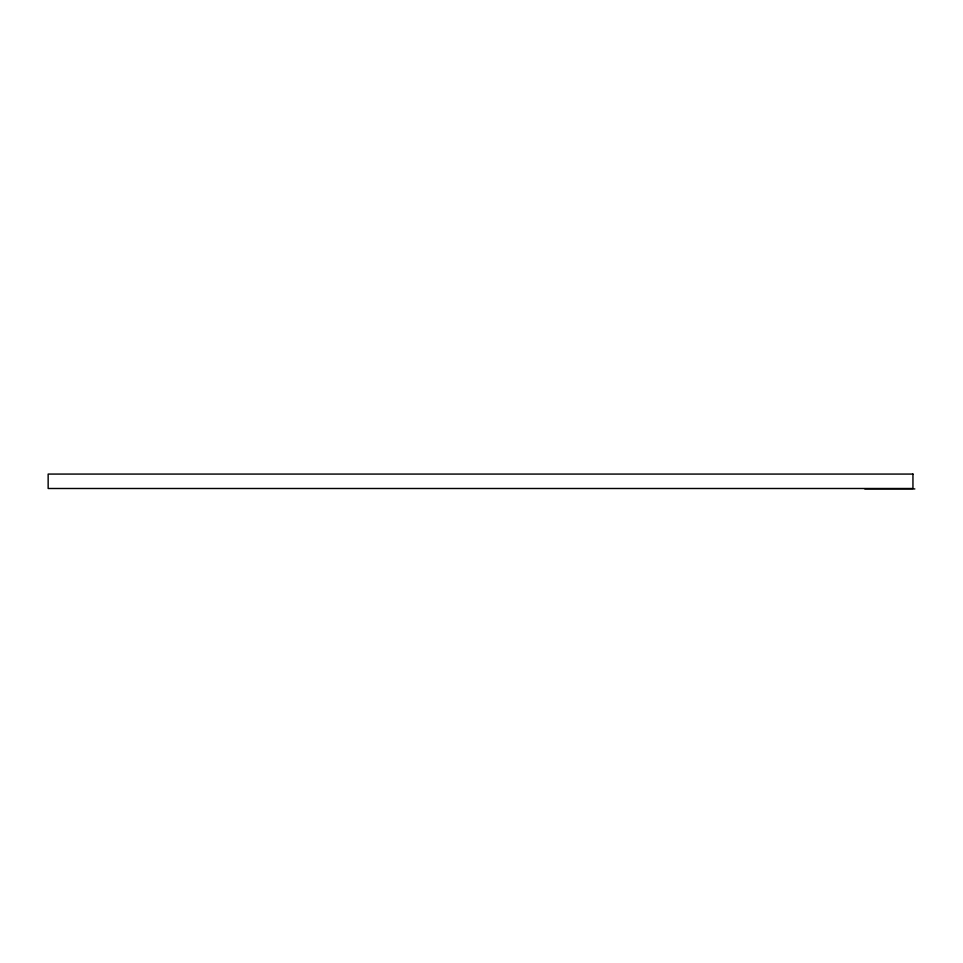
<?xml version="1.0" encoding="UTF-8"?>
<svg xmlns="http://www.w3.org/2000/svg" width="963" height="963" viewBox="0 0 963 963"><rect width="100%" height="100%" fill="white"/><g stroke="black" fill="none" stroke-linecap="round" stroke-linejoin="round"><path stroke-width="1.44" d="M864.762 488.927L914.85 488.927M912.948 474.073L48.15 474.073L48.15 488.494L912.948 488.494L912.948 474.073"/></g></svg>
